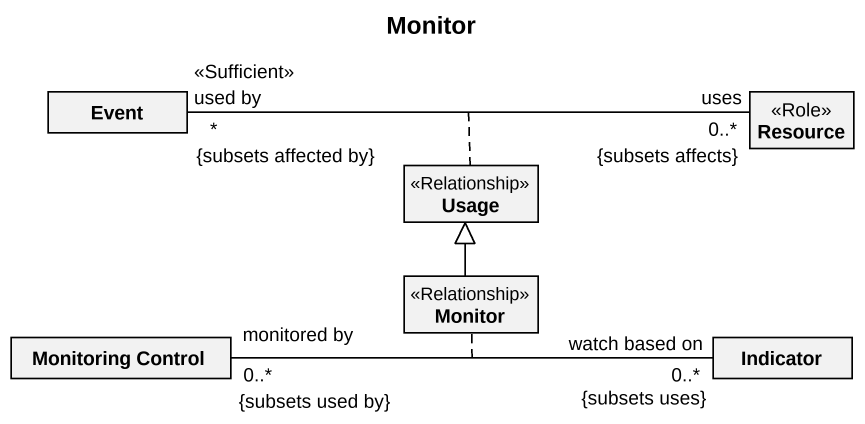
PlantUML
@startuml
title Monitor
hide circle
hide empty members
class Event
class Resource <<Role>>
class Usage <<Relationship>>
class "Monitoring Control" as Monitoring_Control
class Monitor <<Relationship>>
class Indicator
Event "used by\n<<Sufficient>>\n*\n{subsets affected by}" -right- "uses\n0..*\n{subsets affects}" Resource
(Event, Resource) .. Usage
Monitoring_Control "monitored by\n0..*\n{subsets used by}" -right- "watch based on\n0..*\n{subsets uses}" Indicator
(Monitoring_Control, Indicator) .. Monitor
Monitor -up-|> Usage
@enduml
